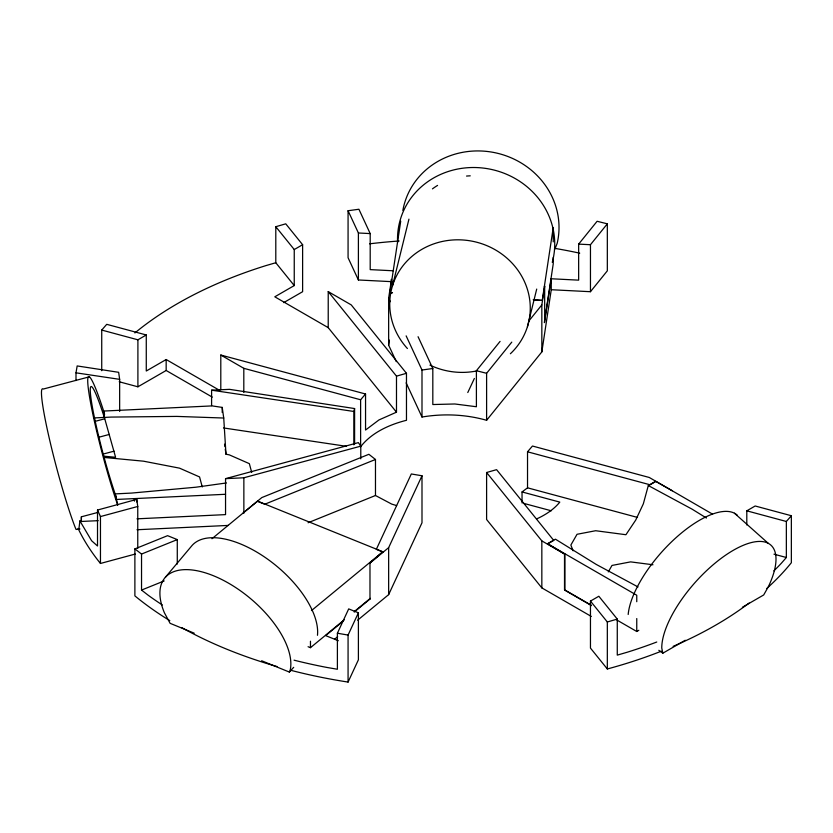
<?xml version="1.0" encoding="UTF-8"?>
<svg xmlns="http://www.w3.org/2000/svg" width="833" height="833" viewBox="0 0 833 833"><rect width="100%" height="100%" fill="white"/><g stroke="black" fill="none" stroke-linecap="round" stroke-linejoin="round"><path stroke-width="1.25" d="M98.2 520.667L81.395 521.458L81.301 520.823L81.395 516.804L97.451 512.534M81.301 520.823L79.906 520.927L78.875 529.122M672.283 490.762L655.654 481.307L648.303 485.556L643.347 503.809L635.725 520.073L625.927 534.724L595.657 530.725L577.04 534.286L570.865 545.042L573.094 550.78M396.3 361.647L388.647 345.154L388.647 298.162L391.479 279.44L391.822 282.741M392.176 292.841L389.917 292.727L400.715 221.203M388.647 345.154L389.407 340.103M533.536 299.984L542.241 300.421L553.237 227.628L553.237 241.872M406.14 382.857L421.998 417.031C443.323 413.418 465.793 414.365 486.607 420.29L541.835 351.911L541.835 304.909L544.667 286.198L544.334 286.614M544.72 320.08L553.237 263.884L553.237 257.407M544.334 322.642L551.259 278.763L578.654 280.148L578.654 244.121L597.105 221.276L607.33 223.827L607.33 270.819L590.462 291.706L551.259 289.728L541.835 351.911M76.001 380.535L76.001 372.83L77.167 365.937L118.65 372.309L119.65 379.348L119.65 411.471M392.562 285.542L408.951 219.131M527.445 326.661L536.712 289.072M353.848 444.853L353.848 411.46L354.598 408.555L229.523 389.344L211.592 390.188L211.592 405.609M554.986 248.921L557.183 243.288A78.927 73.731 14.5 0 0 495.291 152.772A78.927 73.731 14.5 0 0 402.86 210.457M294.059 660.173A380.462 219.652 0 0 0 326.869 667.441L337.396 669.253L337.396 633.226L348.694 608.892L358.398 612.807L358.398 659.809L348.069 682.071A380.462 219.652 0 0 1 290.488 670.221M354.223 612.057L369.977 599.062L369.977 563.035L382.836 551.758L257.584 501.122L243.163 512.961M348.069 682.071L348.069 635.069L358.398 612.807M357.649 620.189L388.647 594.637L388.647 547.645L421.998 475.768L411.315 473.967L376.329 549.353L382.836 551.987M369.977 599.062L370.31 598.344L354.358 611.495M388.647 594.637L421.998 522.77L421.998 475.768M467.782 392.541L474.362 378.463M261.635 660.746L289.343 672.064L290.103 670.575A78.927 39.109 40 0 0 218.121 577.769A78.927 39.109 40 0 0 164.403 612.796L170.099 623.323L194.193 633.174M608.288 571.886L611.995 565.44L630.612 561.879L652.968 564.774M328.223 291.623L351.245 304.909L406.473 373.299L406.473 420.29C389.375 424.591 371.612 432.587 360.616 446.769L360.616 399.767L365.552 394.009L365.552 430.036L378.984 419.926L396.487 412.179L396.487 376.141L328.223 291.623L328.223 327.65L396.487 412.179M418.062 336.709L432.816 368.509L432.816 404.536L454.86 403.984L476.403 406.743L476.403 370.716L500.071 341.405M486.607 420.29L486.607 373.299L511.785 342.124M528.84 321.007L541.835 304.909M590.462 291.706L590.462 244.715L607.33 223.827M165.392 577.259L192.184 545.344A78.927 39.109 40 0 1 267.893 559.349A78.927 39.109 40 0 1 317.467 635.298M101.73 370.716L101.73 330.066L106.728 324.329L146.275 334.97L146.275 371.008L166.163 359.523L219.683 390.417M773.878 570.876A380.462 219.652 0 0 0 781.416 563.181L786.352 557.506L786.352 521.479L791.35 515.731L755.177 505.995L746.795 510.827L746.795 524.977M289.343 672.064L293.695 667.337M211.978 538.722L261.822 497.572L368.873 454.297L375.475 459.472L375.475 495.5L391.739 504.111L396.633 505.579M311.459 610.61L382.836 551.758M369.977 563.035L388.647 547.645M308.064 646.71L310.47 647.678L344.383 619.721M343.383 620.991L325.661 635.61L338.333 640.723M334.658 639.15L337.657 636.683M522.041 502.913L522.041 491.949L527.528 487.826L527.528 451.798L532.464 446.03L649.271 477.476L712.538 514.148M101.73 330.066L137.903 339.812L146.275 334.97M294.247 285.573L294.247 249.546L302.618 244.715L285.75 223.827L275.796 226.711L275.796 262.739L294.247 285.573L274.796 296.808L328.223 327.65M119.192 381.764L137.903 386.804L166.163 370.487L212.3 397.122M283.699 302.629L302.618 291.706L302.618 244.715M591.565 605.633L564.847 590.201L564.847 554.174L547.531 543.73L555.424 539.18L596.261 564.441L638.026 586.942M547.531 543.959L553.716 540.388L496.583 469.656L486.607 472.509L486.607 519.5L541.835 587.89L591.305 616.441M655.654 481.536L650.042 484.775L527.528 451.798M661.35 651.187A380.462 219.652 0 0 1 607.33 668.972L590.462 648.084L590.462 601.093L598.833 596.251L617.274 619.096L617.274 655.123L627.103 652.27A380.462 219.652 0 0 0 656.758 642.014M616.743 619.95L636.756 631.497L638.828 630.3M658.82 650.292L662.849 653.187L685.257 640.244M742.411 607.257L763.694 594.96L768.505 586.422A78.135 31.706 -48.3 0 0 733.373 550.259A78.135 31.706 -48.3 0 0 661.766 648.043L662.849 653.187M396.487 376.141L406.473 373.299M169.807 620.637A380.462 219.652 0 0 1 134.884 595.887L134.884 548.895L167.579 535.671L177.283 539.597L177.283 564.045M134.884 548.895L141.537 554.049L177.283 539.597M375.475 459.472L264.738 504.236L257.584 501.351M141.537 554.049L141.537 590.076L164.174 580.924M308.075 522.749L375.475 495.5M275.796 262.739L265.977 265.592A380.462 219.652 0 0 0 134.884 332.94M590.462 601.093L607.33 621.98L617.274 619.096M79.906 520.927L91.599 540.732L97.513 546L97.513 510.035L136.747 499.394L137.757 506.474L137.757 548.301M136.976 518.824L225.545 514.617L225.545 478.652L358.377 442.625L360.783 446.155L360.783 458.837M135.269 554.049L100.46 563.462L100.46 516.564L137.757 506.474M225.545 478.652L243.861 477.778L360.783 446.155M89.443 376.797L43.243 389.063A78.927 6.612 75.1 0 0 49.574 439.637A78.927 6.612 75.1 0 0 75.428 528.007L76.074 529.465L79.937 528.986M95.066 421.373L104.75 418.78L115.6 457.286L103.979 456.192M98.565 437.304L109.446 434.399M103.427 454.006L114.059 451.163M406.14 335.866L421.998 370.029L432.816 368.509M226.472 482.953L195.89 487.211L131.552 493.074L115.183 493.896L117.745 504.829M391.791 281.669L358.398 279.982L348.069 257.73L348.069 210.728L358.908 209.25L370.196 233.584L370.196 269.621L393.124 270.777M93.921 417.947L111.122 417.083L176.846 416.406L223.733 418.031L225.982 454.214L229.325 454.87L249.348 463.658L251.701 472.405M104.302 417.427L103.396 411.065L212.144 405.9L222.213 407.41L223.733 418.031M115.985 499.477L225.545 494.281M136.987 529.746L228.409 525.415M348.069 210.728L358.398 232.99L370.196 233.584M578.654 244.121L590.462 244.715M392.499 292.633L389.917 292.727M533.203 299.734L542.241 300.421M104.208 457.463L143.557 461.19L179.543 468.156L199.566 476.945L202.263 486.951M476.403 370.716L486.607 373.299M211.592 390.188L353.848 411.46M76.001 372.83L119.65 379.348M223.494 427.943L346.174 446.28M337.396 633.226L348.069 635.069M220.797 389.782L220.797 355.035L365.552 394.009M220.797 355.035L243.809 368.321L360.616 399.767M746.795 510.827L786.352 521.479M527.528 487.826L637.537 517.439M773.992 554.174L786.352 557.506M522.041 491.949L559.797 502.112A79.51 45.898 0 0 1 537.056 518.72M523.259 503.247L551.269 510.785M648.303 485.556L692.056 509.14L706.426 518.022M547.531 543.73L636.756 595.241L636.756 601.718M486.607 472.509L541.835 540.888L564.847 554.174M564.514 553.758L564.514 589.785L591.18 605.185M141.537 590.076L148.097 595.168A380.462 219.652 0 0 0 162.331 604.956M734.467 513.232L768.193 543.283M275.796 226.711L294.247 249.546M388.647 298.162L390.281 301.692M97.513 510.035L100.46 516.564M103.396 411.065L104.604 414.761M224.546 444.135L224.91 446.655M225.264 449.174L225.982 454.214M791.35 515.731L791.35 562.723A380.462 219.652 0 0 1 766.724 588.535M636.756 618.544L636.756 631.497M607.33 621.98L607.33 668.972M551.259 278.763L551.259 289.728M544.667 286.198L544.667 322.225M541.835 540.888L541.835 587.89M421.998 370.029L421.998 417.031M391.479 279.44L391.479 283.303M358.398 232.99L358.398 279.982M354.598 408.555L354.598 444.041M310.47 641.212L310.47 647.678M243.809 368.321L243.809 392.458M243.861 477.778L243.861 513.274M222.213 407.41L222.213 412.491M166.163 359.523L166.163 370.487M137.903 339.812L137.903 386.804M136.747 499.394L136.747 501.955M134.415 498.603L134.415 501.143M81.395 516.804L81.395 521.458M628.186 614.483A78.135 31.706 -48.3 0 1 675.376 538.264A78.135 31.706 -48.3 0 1 737.382 515.294M749.148 603.03A380.462 219.652 0 0 1 673.137 646.346M277.025 666.546A380.462 219.652 0 0 1 181.719 627.603M369.602 243.809A380.462 219.652 0 0 1 399.142 240.987M555.028 248.39A380.462 219.652 0 0 1 579.716 253.17M407.42 348.538A70.513 66.026 13.9 0 1 412.106 256.241A70.513 66.026 13.9 0 1 510.212 261.198A70.513 66.026 13.9 0 1 510.39 353.744M476.632 370.966A70.513 66.026 13.9 0 1 429.953 365.125M397.591 242.476A78.927 73.731 14.5 0 1 484.212 168.193A78.927 73.731 14.5 0 1 552.269 262.343M432.462 188.862A67.015 62.6 14.5 0 1 437.575 185.415M466.542 176.065A67.015 62.6 14.5 0 1 470.249 175.836M100.46 563.462A382.92 221.078 0 0 1 78.052 528.403M116.266 497.155A67.015 5.612 75.1 0 1 91.213 399.934A67.015 5.612 75.1 0 1 104.75 418.78M117.724 505.09A78.927 6.612 75.1 0 1 88.777 391.937A78.927 6.612 75.1 0 1 104.521 413.762"/></g></svg>
